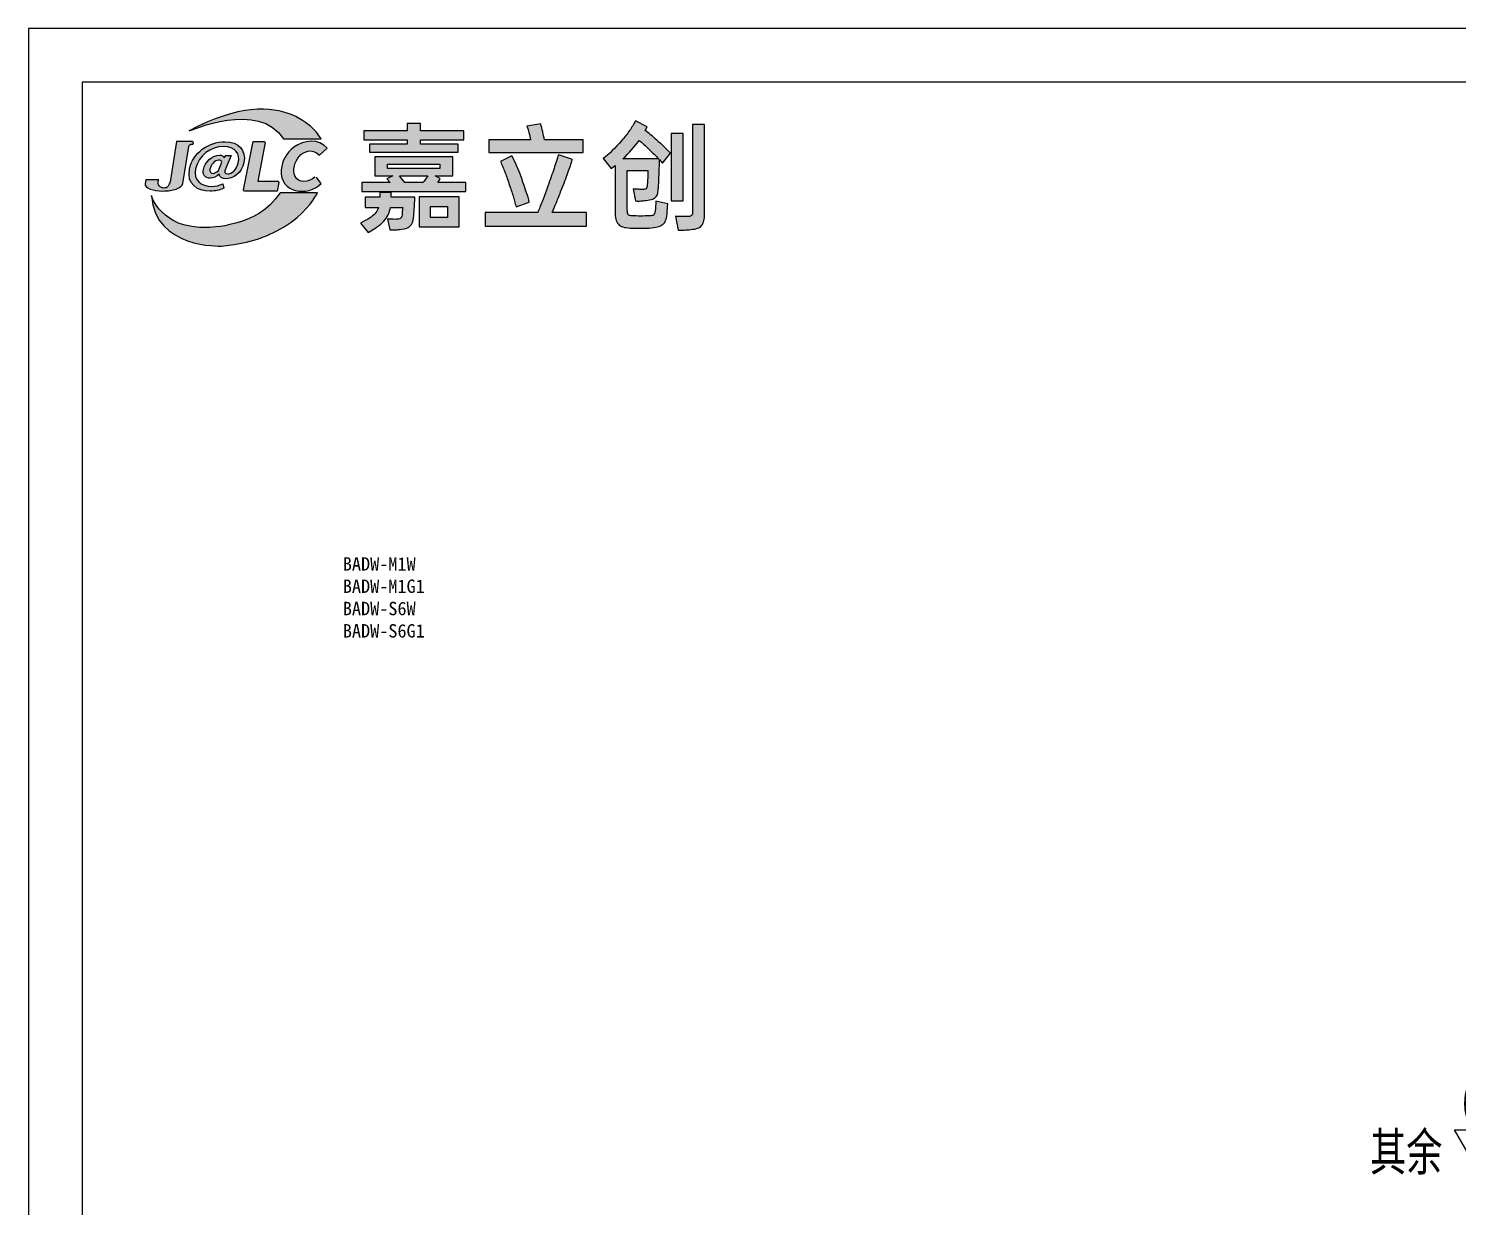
# Model space of a CAD drawing. Header units: millimetres. Extents: x 144 to 738, y 88 to 508.
# Drawn here: x 143.9 to 410.6, y 287.8 to 507.6 of the extents above; entities that cross this region are included whole.
import ezdxf
from ezdxf.enums import TextEntityAlignment as Align

# ---------------------------------------------------------------- set-up
doc = ezdxf.new("R2018")
doc.units = ezdxf.units.MM
doc.header["$LTSCALE"] = 0.5
for name, color, linetype, lineweight in [('图框', 7, 'Continuous', 13), ('文本、辅助线', 7, 'Continuous', 13), ('标注线', 7, 'Continuous', 13), ('粗实线', 7, 'Continuous', 25)]:
    doc.layers.add(name, color=color, linetype=linetype, lineweight=lineweight)
doc.layers.add('规格型号颜色', color=7, linetype='Continuous', lineweight=13, true_color=0x07539e)
doc.styles.get("Standard").update_dxf_attribs({"font": 'SourceHanSansSC-Normal.ttf'})
doc.styles.add('雅源', font='SourceHanSansSC-Normal.ttf', dxfattribs={"height": 3.5})
doc.styles.add('雅源字体2', font='SourceHanSansSC-Normal.ttf', dxfattribs={"width": 0.707, "height": 3.5})

# ---------------------------------------------------------------- blocks, each defined once
blk = doc.blocks.new('LOGO')
at = {"layer": '图框', "true_color": 0x17246e, "transparency": 33554687}
h = blk.add_hatch(color=166, dxfattribs=at)
h.dxf.hatch_style = 2
edge = h.paths.add_edge_path()
edge.add_spline(control_points=[(27.28, -105.94), (27.28, -105.94), (27.03, -105.94), (27.03, -105.94), (26.9, -105.94), (26.78, -105.98), (26.67, -106.07), (26.55, -106.17), (26.48, -106.27), (26.45, -106.38), (26.45, -106.38), (25.36, -113.29), (25.36, -113.29), (25.29, -113.74), (24.87, -114.09), (24.1, -114.36), (23.41, -114.59), (22.58, -114.71), (21.63, -114.71), (20.69, -114.71), (19.91, -114.59), (19.28, -114.36), (18.6, -114.09), (18.24, -113.74), (18.31, -113.29), (18.31, -113.29), (18.42, -112.63), (18.42, -112.63), (18.42, -112.63), (20.84, -112.63), (20.84, -112.63), (20.77, -112.78), (20.74, -112.91), (20.73, -113.07), (20.73, -113.43), (20.89, -113.69), (21.07, -113.86), (21.22, -114.02), (21.49, -114.15), (21.7, -114.16), (22.14, -114.17), (22.37, -114.08), (22.61, -113.82), (22.93, -113.48), (23.09, -112.32), (23.03, -112.63), (23.03, -112.63), (24.15, -105.49), (24.15, -105.49), (24.15, -105.49), (26.32, -105.49), (27.15, -105.49), (27.15, -105.49), (27.32, -105.65), (27.32, -105.65), (27.31, -105.74), (27.28, -105.94), (27.28, -105.94)], knot_values=[0, 0, 0, 0, 1, 1, 1, 2, 2, 2, 3, 3, 3, 4, 4, 4, 5, 5, 5, 6, 6, 6, 7, 7, 7, 8, 8, 8, 9, 9, 9, 10, 10, 10, 11, 11, 11, 12, 12, 12, 13, 13, 13, 14, 14, 14, 15, 15, 15, 16, 16, 16, 17, 17, 17, 18, 18, 18, 19, 19, 19, 19], degree=3, periodic=0)
edge = h.paths.add_edge_path()
edge.add_spline(control_points=[(44.14, -104.98), (39.69, -97.67), (26.52, -103.5), (26.52, -103.5), (44.93, -93.54), (51.19, -104.98), (51.19, -104.98), (51.19, -104.98), (44.14, -104.98), (44.14, -104.98)], knot_values=[0, 0, 0, 0, 1, 1, 1, 2, 2, 2, 3, 3, 3, 3], degree=3, periodic=0)
edge = h.paths.add_edge_path()
edge.add_spline(control_points=[(32.49, -124.98), (32.49, -124.98), (20.15, -125.53), (19.48, -115.55), (19.48, -115.55), (21.29, -121.91), (29.99, -121.51), (29.99, -121.51), (39.38, -121.59), (43.51, -115.05), (43.51, -115.05), (50.51, -115.05), (50.51, -115.05), (50.51, -115.05), (46.29, -123.96), (32.49, -124.98)], knot_values=[0, 0, 0, 0, 1, 1, 1, 2, 2, 2, 3, 3, 3, 4, 4, 4, 5, 5, 5, 5], degree=3, periodic=0)
h = blk.add_hatch(color=166, dxfattribs=at)
h.dxf.hatch_style = 2
edge = h.paths.add_edge_path()
edge.add_spline(control_points=[(117.35, -119.42), (117.68, -119.45), (118.01, -119.47), (118.34, -119.48), (118.67, -119.5), (118.99, -119.5), (119.31, -119.5), (119.58, -119.5), (119.8, -119.49), (119.96, -119.46), (120.13, -119.43), (120.25, -119.38), (120.34, -119.31), (120.42, -119.24), (120.48, -119.13), (120.5, -118.99), (120.52, -118.85), (120.53, -118.65), (120.53, -118.41), (120.53, -118.41), (120.53, -102.31), (120.53, -102.31), (120.53, -102.31), (122.79, -102.31), (122.79, -102.31), (122.79, -102.31), (122.79, -118.9), (122.79, -118.9), (122.79, -119.46), (122.74, -119.92), (122.66, -120.29), (122.57, -120.65), (122.43, -120.94), (122.24, -121.16), (122.05, -121.39), (121.78, -121.55), (121.44, -121.67), (121.11, -121.78), (120.7, -121.86), (120.21, -121.9), (119.81, -121.95), (119.4, -121.98), (118.99, -122), (118.57, -122.02), (118.19, -122.02), (117.85, -122.01), (117.85, -122.01), (117.35, -119.42), (117.35, -119.42)], knot_values=[0, 0, 0, 0, 1, 1, 1, 2, 2, 2, 3, 3, 3, 4, 4, 4, 5, 5, 5, 6, 6, 6, 7, 7, 7, 8, 8, 8, 9, 9, 9, 10, 10, 10, 11, 11, 11, 12, 12, 12, 13, 13, 13, 14, 14, 14, 15, 15, 15, 16, 16, 16, 16], degree=3, periodic=0)
edge = h.paths.add_edge_path()
edge.add_spline(control_points=[(118.81, -103.99), (118.81, -103.99), (118.81, -116.55), (118.81, -116.55), (118.81, -116.55), (116.56, -116.55), (116.56, -116.55), (116.56, -116.55), (116.56, -103.99), (116.56, -103.99), (116.56, -103.99), (118.81, -103.99), (118.81, -103.99)], knot_values=[0, 0, 0, 0, 1, 1, 1, 2, 2, 2, 3, 3, 3, 4, 4, 4, 4], degree=3, periodic=0)
edge = h.paths.add_edge_path()
edge.add_spline(control_points=[(112.39, -106.88), (111.72, -106.25), (111.11, -105.71), (110.57, -105.25), (109.7, -106.49), (108.67, -107.64), (107.5, -108.7), (107.5, -108.7), (114.22, -108.7), (114.22, -108.7), (113.7, -108.17), (113.1, -107.57), (112.39, -106.88), (112.39, -106.88), (112.39, -106.88), (112.39, -106.88)], knot_values=[0, 0, 0, 0, 1, 1, 1, 2, 2, 2, 3, 3, 3, 4, 4, 4, 5, 5, 5, 5], degree=3, periodic=0)
edge = h.paths.add_edge_path()
edge.add_spline(control_points=[(103.85, -108.66), (104.99, -107.77), (106.13, -106.67), (107.26, -105.34), (107.84, -104.68), (108.34, -104.04), (108.77, -103.43), (109.2, -102.81), (109.56, -102.21), (109.86, -101.63), (109.86, -101.63), (112.09, -102.7), (112.09, -102.7), (112.09, -102.7), (111.71, -103.39), (111.71, -103.39), (112.02, -103.63), (112.35, -103.9), (112.71, -104.2), (113.06, -104.5), (113.44, -104.84), (113.85, -105.21), (114.43, -105.71), (114.93, -106.16), (115.36, -106.57), (115.79, -106.98), (116.14, -107.34), (116.43, -107.67), (116.43, -107.67), (114.95, -109.52), (114.95, -109.52), (114.85, -109.42), (114.75, -109.31), (114.66, -109.19), (114.57, -109.08), (114.46, -108.97), (114.35, -108.85), (114.35, -109.45), (114.34, -109.99), (114.33, -110.47), (114.31, -110.95), (114.3, -111.39), (114.28, -111.81), (114.27, -112.22), (114.25, -112.62), (114.23, -113), (114.21, -113.38), (114.18, -113.76), (114.15, -114.14), (114.13, -114.53), (114.08, -114.86), (114.03, -115.13), (113.97, -115.4), (113.86, -115.63), (113.7, -115.82), (113.55, -116), (113.32, -116.15), (113.03, -116.25), (112.73, -116.35), (112.34, -116.42), (111.84, -116.48), (111.51, -116.52), (111.18, -116.55), (110.86, -116.57), (110.54, -116.58), (110.21, -116.58), (109.88, -116.57), (109.88, -116.57), (109.47, -114.32), (109.47, -114.32), (109.76, -114.35), (110.03, -114.37), (110.29, -114.38), (110.55, -114.4), (110.81, -114.4), (111.08, -114.4), (111.29, -114.4), (111.45, -114.4), (111.57, -114.39), (111.69, -114.38), (111.79, -114.35), (111.86, -114.28), (111.93, -114.22), (111.98, -114.13), (112.01, -114.01), (112.04, -113.88), (112.06, -113.71), (112.09, -113.48), (112.12, -113.11), (112.14, -112.73), (112.16, -112.33), (112.17, -111.94), (112.18, -111.47), (112.18, -110.91), (112.18, -110.91), (108.34, -110.91), (108.34, -110.91), (108.34, -110.91), (108.34, -117.81), (108.34, -117.81), (108.34, -118.14), (108.35, -118.4), (108.37, -118.59), (108.39, -118.78), (108.43, -118.93), (108.49, -119.04), (108.54, -119.15), (108.62, -119.22), (108.71, -119.26), (108.81, -119.29), (108.92, -119.32), (109.07, -119.33), (109.71, -119.36), (110.3, -119.38), (110.83, -119.39), (111.36, -119.39), (111.99, -119.37), (112.72, -119.33), (112.87, -119.32), (113.01, -119.3), (113.11, -119.27), (113.22, -119.24), (113.31, -119.18), (113.37, -119.08), (113.44, -118.99), (113.49, -118.86), (113.52, -118.68), (113.56, -118.5), (113.59, -118.26), (113.62, -117.96), (113.62, -117.96), (113.7, -116.61), (113.7, -116.61), (113.7, -116.61), (115.92, -117.1), (115.92, -117.1), (115.92, -117.23), (115.91, -117.39), (115.89, -117.57), (115.88, -117.76), (115.87, -117.94), (115.85, -118.12), (115.84, -118.3), (115.82, -118.47), (115.81, -118.63), (115.79, -118.8), (115.78, -118.93), (115.77, -119.03), (115.71, -119.52), (115.62, -119.91), (115.51, -120.22), (115.39, -120.53), (115.21, -120.78), (114.96, -120.97), (114.71, -121.16), (114.38, -121.31), (113.98, -121.41), (113.58, -121.51), (113.07, -121.58), (112.44, -121.62), (112.25, -121.64), (112.02, -121.65), (111.74, -121.66), (111.46, -121.66), (111.16, -121.67), (110.84, -121.67), (110.52, -121.67), (110.18, -121.66), (109.84, -121.66), (109.5, -121.65), (109.17, -121.64), (108.87, -121.62), (108.34, -121.6), (107.9, -121.53), (107.54, -121.42), (107.18, -121.31), (106.9, -121.14), (106.68, -120.91), (106.47, -120.67), (106.31, -120.36), (106.22, -119.96), (106.13, -119.57), (106.08, -119.08), (106.08, -118.5), (106.08, -118.5), (106.08, -109.92), (106.08, -109.92), (106.08, -109.92), (105.31, -110.5), (105.31, -110.5), (105.31, -110.5), (103.85, -108.66), (103.85, -108.66)], knot_values=[0, 0, 0, 0, 1, 1, 1, 2, 2, 2, 3, 3, 3, 4, 4, 4, 5, 5, 5, 6, 6, 6, 7, 7, 7, 8, 8, 8, 9, 9, 9, 10, 10, 10, 11, 11, 11, 12, 12, 12, 13, 13, 13, 14, 14, 14, 15, 15, 15, 16, 16, 16, 17, 17, 17, 18, 18, 18, 19, 19, 19, 20, 20, 20, 21, 21, 21, 22, 22, 22, 23, 23, 23, 24, 24, 24, 25, 25, 25, 26, 26, 26, 27, 27, 27, 28, 28, 28, 29, 29, 29, 30, 30, 30, 31, 31, 31, 32, 32, 32, 33, 33, 33, 34, 34, 34, 35, 35, 35, 36, 36, 36, 37, 37, 37, 38, 38, 38, 39, 39, 39, 40, 40, 40, 41, 41, 41, 42, 42, 42, 43, 43, 43, 44, 44, 44, 45, 45, 45, 46, 46, 46, 47, 47, 47, 48, 48, 48, 49, 49, 49, 50, 50, 50, 51, 51, 51, 52, 52, 52, 53, 53, 53, 54, 54, 54, 55, 55, 55, 56, 56, 56, 57, 57, 57, 58, 58, 58, 59, 59, 59, 60, 60, 60, 61, 61, 61, 62, 62, 62, 63, 63, 63, 64, 64, 64, 64], degree=3, periodic=0)
edge = h.paths.add_edge_path()
edge.add_spline(control_points=[(86.82, -108.17), (87.37, -109.17), (87.97, -110.57), (88.63, -112.37), (89.31, -114.2), (89.79, -115.67), (90.04, -116.8), (90.04, -116.8), (87.57, -117.64), (87.57, -117.64), (87.49, -117.28), (87.4, -116.94), (87.31, -116.62), (87.21, -116.3), (87.12, -115.97), (87.02, -115.63), (86.92, -115.3), (86.8, -114.95), (86.68, -114.58), (86.56, -114.22), (86.42, -113.8), (86.26, -113.33), (86.11, -112.86), (85.96, -112.45), (85.84, -112.1), (85.71, -111.75), (85.58, -111.42), (85.46, -111.1), (85.34, -110.79), (85.21, -110.48), (85.08, -110.19), (84.96, -109.9), (84.81, -109.57), (84.65, -109.22), (84.65, -109.22), (86.82, -108.17), (86.82, -108.17)], knot_values=[0, 0, 0, 0, 1, 1, 1, 2, 2, 2, 3, 3, 3, 4, 4, 4, 5, 5, 5, 6, 6, 6, 7, 7, 7, 8, 8, 8, 9, 9, 9, 10, 10, 10, 11, 11, 11, 12, 12, 12, 12], degree=3, periodic=0)
edge = h.paths.add_edge_path()
edge.add_spline(control_points=[(92.19, -102.14), (92.32, -102.63), (92.44, -103.14), (92.57, -103.66), (92.69, -104.19), (92.78, -104.69), (92.86, -105.14), (92.86, -105.14), (100.09, -105.14), (100.09, -105.14), (100.09, -105.14), (100.09, -107.54), (100.09, -107.54), (100.09, -107.54), (82.49, -107.54), (82.49, -107.54), (82.49, -107.54), (82.49, -105.14), (82.49, -105.14), (82.49, -105.14), (90.28, -105.14), (90.28, -105.14), (90.19, -104.67), (90.1, -104.23), (89.99, -103.81), (89.88, -103.4), (89.76, -102.99), (89.61, -102.57), (89.61, -102.57), (92.19, -102.14), (92.19, -102.14)], knot_values=[0, 0, 0, 0, 1, 1, 1, 2, 2, 2, 3, 3, 3, 4, 4, 4, 5, 5, 5, 6, 6, 6, 7, 7, 7, 8, 8, 8, 9, 9, 9, 10, 10, 10, 10], degree=3, periodic=0)
edge = h.paths.add_edge_path()
edge.add_spline(control_points=[(91.63, -118.75), (91.9, -118.1), (92.19, -117.36), (92.5, -116.53), (92.81, -115.71), (93.15, -114.8), (93.52, -113.78), (93.97, -112.57), (94.35, -111.47), (94.67, -110.5), (94.99, -109.53), (95.27, -108.68), (95.5, -107.95), (95.5, -107.95), (98.12, -108.81), (98.12, -108.81), (97.87, -109.55), (97.59, -110.38), (97.26, -111.31), (96.93, -112.23), (96.52, -113.31), (96.03, -114.55), (95.7, -115.38), (95.4, -116.14), (95.12, -116.83), (94.84, -117.53), (94.58, -118.17), (94.34, -118.75), (94.34, -118.75), (100.71, -118.75), (100.71, -118.75), (100.71, -118.75), (100.71, -121.26), (100.71, -121.26), (100.71, -121.26), (81.84, -121.26), (81.84, -121.26), (81.84, -121.26), (81.84, -118.75), (81.84, -118.75), (81.84, -118.75), (91.63, -118.75), (91.63, -118.75)], knot_values=[0, 0, 0, 0, 1, 1, 1, 2, 2, 2, 3, 3, 3, 4, 4, 4, 5, 5, 5, 6, 6, 6, 7, 7, 7, 8, 8, 8, 9, 9, 9, 10, 10, 10, 11, 11, 11, 12, 12, 12, 13, 13, 13, 14, 14, 14, 14], degree=3, periodic=0)
edge = h.paths.add_edge_path()
edge.add_spline(control_points=[(71.62, -119.67), (71.62, -119.67), (74.78, -119.67), (74.78, -119.67), (74.78, -119.67), (74.78, -117.62), (74.78, -117.62), (74.78, -117.62), (71.62, -117.62), (71.62, -117.62), (71.62, -117.62), (71.62, -119.67), (71.62, -119.67)], knot_values=[0, 0, 0, 0, 1, 1, 1, 2, 2, 2, 3, 3, 3, 4, 4, 4, 4], degree=3, periodic=0)
edge = h.paths.add_edge_path()
edge.add_spline(control_points=[(76.93, -115.82), (76.93, -115.82), (76.93, -121.43), (76.93, -121.43), (76.93, -121.43), (69.48, -121.43), (69.48, -121.43), (69.48, -121.43), (69.48, -115.82), (69.48, -115.82), (69.48, -115.82), (76.93, -115.82), (76.93, -115.82)], knot_values=[0, 0, 0, 0, 1, 1, 1, 2, 2, 2, 3, 3, 3, 4, 4, 4, 4], degree=3, periodic=0)
edge = h.paths.add_edge_path()
edge.add_spline(control_points=[(66.79, -113.14), (66.79, -113.14), (70.18, -113.14), (70.18, -113.14), (70.26, -113.05), (70.33, -112.96), (70.42, -112.85), (70.51, -112.74), (70.59, -112.62), (70.68, -112.49), (70.68, -112.49), (71.13, -111.89), (71.13, -111.89), (71.13, -111.89), (65.8, -111.89), (65.8, -111.89), (65.8, -111.89), (66.26, -112.43), (66.26, -112.43), (66.26, -112.43), (66.79, -113.14), (66.79, -113.14)], knot_values=[0, 0, 0, 0, 1, 1, 1, 2, 2, 2, 3, 3, 3, 4, 4, 4, 5, 5, 5, 6, 6, 6, 7, 7, 7, 7], degree=3, periodic=0)
edge = h.paths.add_edge_path()
edge.add_spline(control_points=[(63.59, -110.5), (63.59, -110.5), (73.36, -110.5), (73.36, -110.5), (73.36, -110.5), (73.36, -109.69), (73.36, -109.69), (73.36, -109.69), (63.59, -109.69), (63.59, -109.69), (63.59, -109.69), (63.59, -110.5), (63.59, -110.5)], knot_values=[0, 0, 0, 0, 1, 1, 1, 2, 2, 2, 3, 3, 3, 4, 4, 4, 4], degree=3, periodic=0)
edge = h.paths.add_edge_path()
edge.add_spline(control_points=[(67.22, -105.98), (67.22, -105.98), (67.22, -105.14), (67.22, -105.14), (67.22, -105.14), (59.17, -105.14), (59.17, -105.14), (59.17, -105.14), (59.17, -103.47), (59.17, -103.47), (59.17, -103.47), (67.22, -103.47), (67.22, -103.47), (67.22, -103.47), (67.22, -102.12), (67.22, -102.12), (67.22, -102.12), (69.73, -102.12), (69.73, -102.12), (69.73, -102.12), (69.73, -103.47), (69.73, -103.47), (69.73, -103.47), (77.81, -103.47), (77.81, -103.47), (77.81, -103.47), (77.81, -105.14), (77.81, -105.14), (77.81, -105.14), (69.73, -105.14), (69.73, -105.14), (69.73, -105.14), (69.73, -105.98), (69.73, -105.98), (69.73, -105.98), (76.75, -105.98), (76.75, -105.98), (76.75, -105.98), (76.75, -107.48), (76.75, -107.48), (76.75, -107.48), (60.2, -107.48), (60.2, -107.48), (60.2, -107.48), (60.2, -105.98), (60.2, -105.98), (60.2, -105.98), (67.22, -105.98), (67.22, -105.98)], knot_values=[0, 0, 0, 0, 1, 1, 1, 2, 2, 2, 3, 3, 3, 4, 4, 4, 5, 5, 5, 6, 6, 6, 7, 7, 7, 8, 8, 8, 9, 9, 9, 10, 10, 10, 11, 11, 11, 12, 12, 12, 13, 13, 13, 14, 14, 14, 15, 15, 15, 16, 16, 16, 16], degree=3, periodic=0)
edge = h.paths.add_edge_path()
edge.add_spline(control_points=[(75.77, -108.32), (75.77, -108.32), (75.77, -111.89), (75.77, -111.89), (75.77, -111.89), (72.48, -111.89), (72.48, -111.89), (72.48, -111.89), (73.43, -112.39), (73.43, -112.39), (73.31, -112.6), (73.15, -112.85), (72.95, -113.14), (72.95, -113.14), (78.19, -113.14), (78.19, -113.14), (78.19, -113.14), (78.19, -114.79), (78.19, -114.79), (78.19, -114.79), (58.76, -114.79), (58.76, -114.79), (58.76, -114.79), (58.76, -113.14), (58.76, -113.14), (58.76, -113.14), (64.07, -113.14), (64.07, -113.14), (64.07, -113.14), (63.46, -112.41), (63.46, -112.41), (63.46, -112.41), (64.56, -111.89), (64.56, -111.89), (64.56, -111.89), (61.19, -111.89), (61.19, -111.89), (61.19, -111.89), (61.19, -108.32), (61.19, -108.32), (61.19, -108.32), (75.77, -108.32), (75.77, -108.32)], knot_values=[0, 0, 0, 0, 1, 1, 1, 2, 2, 2, 3, 3, 3, 4, 4, 4, 5, 5, 5, 6, 6, 6, 7, 7, 7, 8, 8, 8, 9, 9, 9, 10, 10, 10, 11, 11, 11, 12, 12, 12, 13, 13, 13, 14, 14, 14, 14], degree=3, periodic=0)
edge = h.paths.add_edge_path()
edge.add_spline(control_points=[(62.13, -115.88), (62.13, -115.88), (62.13, -114.98), (62.13, -114.98), (62.13, -114.98), (64.3, -114.98), (64.3, -114.98), (64.29, -115.08), (64.28, -115.21), (64.28, -115.38), (64.28, -115.54), (64.27, -115.71), (64.26, -115.88), (64.26, -115.88), (68.68, -115.88), (68.68, -115.88), (68.65, -116.68), (68.62, -117.41), (68.57, -118.08), (68.53, -118.74), (68.48, -119.28), (68.42, -119.7), (68.35, -120.38), (68.16, -120.89), (67.83, -121.23), (67.51, -121.56), (66.97, -121.77), (66.21, -121.86), (65.84, -121.9), (65.46, -121.93), (65.06, -121.95), (64.67, -121.96), (64.31, -121.96), (63.98, -121.95), (63.98, -121.95), (63.59, -119.93), (63.59, -119.93), (63.87, -119.96), (64.1, -119.98), (64.3, -119.99), (64.5, -119.99), (64.72, -120), (64.97, -120), (65.24, -120), (65.46, -119.98), (65.62, -119.95), (65.79, -119.92), (65.92, -119.88), (66.01, -119.81), (66.1, -119.75), (66.16, -119.67), (66.19, -119.57), (66.22, -119.47), (66.25, -119.33), (66.28, -119.16), (66.31, -118.96), (66.33, -118.74), (66.34, -118.5), (66.36, -118.25), (66.38, -118.01), (66.41, -117.77), (66.41, -117.77), (64.11, -117.77), (64.11, -117.77), (63.94, -118.7), (63.61, -119.45), (63.14, -120.04), (62.81, -120.44), (62.39, -120.84), (61.89, -121.23), (61.38, -121.62), (60.74, -122.02), (59.99, -122.44), (59.99, -122.44), (58.53, -120.72), (58.53, -120.72), (59.17, -120.4), (59.72, -120.08), (60.18, -119.79), (60.64, -119.5), (60.98, -119.23), (61.21, -118.99), (61.5, -118.67), (61.73, -118.27), (61.9, -117.77), (61.9, -117.77), (59.41, -117.77), (59.41, -117.77), (59.41, -117.77), (59.41, -115.88), (59.41, -115.88), (59.41, -115.88), (62.13, -115.88), (62.13, -115.88)], knot_values=[0, 0, 0, 0, 1, 1, 1, 2, 2, 2, 3, 3, 3, 4, 4, 4, 5, 5, 5, 6, 6, 6, 7, 7, 7, 8, 8, 8, 9, 9, 9, 10, 10, 10, 11, 11, 11, 12, 12, 12, 13, 13, 13, 14, 14, 14, 15, 15, 15, 16, 16, 16, 17, 17, 17, 18, 18, 18, 19, 19, 19, 20, 20, 20, 21, 21, 21, 22, 22, 22, 23, 23, 23, 24, 24, 24, 25, 25, 25, 26, 26, 26, 27, 27, 27, 28, 28, 28, 29, 29, 29, 30, 30, 30, 31, 31, 31, 31], degree=3, periodic=0)
at = {"layer": '图框', "true_color": 0xef2024, "transparency": 33554687}
h = blk.add_hatch(color=240, dxfattribs=at)
h.dxf.hatch_style = 2
edge = h.paths.add_edge_path()
edge.add_spline(control_points=[(30.46, -114.73), (31.35, -114.73), (32.18, -114.57), (33, -114.2), (33, -114.2), (32.8, -113.4), (32.8, -113.4), (32.22, -113.65), (31.45, -113.84), (30.76, -113.84), (28.75, -113.84), (27.29, -112.75), (27.72, -110.57), (28.23, -108.05), (30.69, -106.4), (32.86, -106.4), (35.28, -106.4), (36.04, -107.79), (35.71, -109.44), (35.46, -110.71), (34.5, -111.52), (33.74, -111.52), (33.14, -111.52), (33.01, -111.18), (33.35, -110.47), (33.35, -110.47), (34.37, -108.08), (34.37, -108.08), (34.37, -108.08), (33.37, -108.08), (33.37, -108.08), (33.37, -108.08), (33.1, -108.54), (33.1, -108.54), (33.1, -108.54), (33.08, -108.54), (33.08, -108.54), (32.93, -108.16), (32.63, -108), (32.21, -108), (30.76, -108), (29.44, -109.37), (29.18, -110.68), (28.97, -111.69), (29.51, -112.32), (30.45, -112.32), (30.99, -112.32), (31.68, -112.01), (32.13, -111.58), (32.13, -111.58), (32.16, -111.58), (32.16, -111.58), (32.17, -112.12), (32.68, -112.42), (33.39, -112.42), (34.67, -112.42), (36.35, -111.4), (36.75, -109.39), (37.21, -107.12), (35.84, -105.52), (33.17, -105.52), (30.17, -105.52), (27.21, -107.54), (26.6, -110.61), (26.04, -113.37), (27.96, -114.73), (30.46, -114.73)], knot_values=[0, 0, 0, 0, 1, 1, 1, 2, 2, 2, 3, 3, 3, 4, 4, 4, 5, 5, 5, 6, 6, 6, 7, 7, 7, 8, 8, 8, 9, 9, 9, 10, 10, 10, 11, 11, 11, 12, 12, 12, 13, 13, 13, 14, 14, 14, 15, 15, 15, 16, 16, 16, 17, 17, 17, 18, 18, 18, 19, 19, 19, 20, 20, 20, 21, 21, 21, 22, 22, 22, 22], degree=3, periodic=0)
edge = h.paths.add_edge_path()
edge.add_spline(control_points=[(30.99, -111.41), (30.55, -111.41), (30.31, -111.14), (30.42, -110.6), (30.56, -109.88), (31.26, -108.94), (32.07, -108.94), (32.36, -108.94), (32.54, -109.04), (32.65, -109.3), (32.65, -109.3), (32.02, -110.86), (32.02, -110.86), (31.59, -111.25), (31.28, -111.41), (30.99, -111.41)], knot_values=[0, 0, 0, 0, 1, 1, 1, 2, 2, 2, 3, 3, 3, 4, 4, 4, 5, 5, 5, 5], degree=3, periodic=0)
at = {"layer": '图框', "true_color": 0x17246e, "transparency": 33554687}
h = blk.add_hatch(color=166, dxfattribs=at)
h.dxf.hatch_style = 2
edge = h.paths.add_edge_path()
edge.add_spline(control_points=[(40.73, -105.68), (40.73, -105.68), (40.56, -105.47), (40.56, -105.47), (40.54, -105.47), (38.46, -105.47), (38.46, -105.47), (38.46, -105.47), (36.71, -114.51), (36.71, -114.51), (36.71, -114.51), (36.87, -114.72), (36.87, -114.72), (36.87, -114.72), (42.97, -114.72), (42.97, -114.72), (42.97, -114.72), (43.28, -113.1), (43.28, -113.1), (43.28, -113.1), (43.12, -112.9), (43.12, -112.9), (41.93, -112.9), (39.37, -112.9), (39.33, -112.9), (39.33, -112.9), (40.73, -105.68), (40.73, -105.68)], knot_values=[0, 0, 0, 0, 1, 1, 1, 2, 2, 2, 3, 3, 3, 4, 4, 4, 5, 5, 5, 6, 6, 6, 7, 7, 7, 8, 8, 8, 9, 9, 9, 9], degree=3, periodic=0)
h = blk.add_hatch(color=166, dxfattribs=at)
h.dxf.hatch_style = 2
edge = h.paths.add_edge_path()
edge.add_spline(control_points=[(50.03, -112.11), (48.93, -113.08), (46.91, -113.37), (46.24, -111.89), (45.8, -110.92), (46.26, -109.13), (47.11, -108.19), (47.75, -107.48), (49.47, -106.54), (50.87, -108.02), (50.87, -108.02), (52.33, -106.72), (52.33, -106.72), (50.79, -104.87), (47.92, -105.18), (46.07, -106.55), (44.76, -107.52), (43.84, -109.08), (43.73, -110.77), (43.44, -115.13), (48.69, -115.82), (51.2, -113.32), (50.9, -112.94), (50.29, -112.13), (50.29, -112.13)], knot_values=[0, 0, 0, 0, 1, 1, 1, 2, 2, 2, 3, 3, 3, 4, 4, 4, 5, 5, 5, 6, 6, 6, 7, 7, 7, 8, 8, 8, 8], degree=3, periodic=0)
edge.add_line((50.29, -112.13), (50.03, -112.11))
at = {"layer": '图框'}
for points, knots in [([(44.14, -104.98), (39.69, -97.67), (26.52, -103.5), (26.52, -103.5), (44.93, -93.54), (51.19, -104.98), (51.19, -104.98), (51.19, -104.98), (44.14, -104.98), (44.14, -104.98)], [0, 0, 0, 0, 1, 1, 1, 2, 2, 2, 3, 3, 3, 3]), ([(67.22, -105.98), (67.22, -105.98), (67.22, -105.14), (67.22, -105.14), (67.22, -105.14), (59.17, -105.14), (59.17, -105.14), (59.17, -105.14), (59.17, -103.47), (59.17, -103.47), (59.17, -103.47), (67.22, -103.47), (67.22, -103.47), (67.22, -103.47), (67.22, -102.12), (67.22, -102.12), (67.22, -102.12), (69.73, -102.12), (69.73, -102.12), (69.73, -102.12), (69.73, -103.47), (69.73, -103.47), (69.73, -103.47), (77.81, -103.47), (77.81, -103.47), (77.81, -103.47), (77.81, -105.14), (77.81, -105.14), (77.81, -105.14), (69.73, -105.14), (69.73, -105.14), (69.73, -105.14), (69.73, -105.98), (69.73, -105.98), (69.73, -105.98), (76.75, -105.98), (76.75, -105.98), (76.75, -105.98), (76.75, -107.48), (76.75, -107.48), (76.75, -107.48), (60.2, -107.48), (60.2, -107.48), (60.2, -107.48), (60.2, -105.98), (60.2, -105.98), (60.2, -105.98), (67.22, -105.98), (67.22, -105.98)], [0, 0, 0, 0, 1, 1, 1, 2, 2, 2, 3, 3, 3, 4, 4, 4, 5, 5, 5, 6, 6, 6, 7, 7, 7, 8, 8, 8, 9, 9, 9, 10, 10, 10, 11, 11, 11, 12, 12, 12, 13, 13, 13, 14, 14, 14, 15, 15, 15, 16, 16, 16, 16]), ([(92.19, -102.14), (92.32, -102.63), (92.44, -103.14), (92.57, -103.66), (92.69, -104.19), (92.78, -104.69), (92.86, -105.14), (92.86, -105.14), (100.09, -105.14), (100.09, -105.14), (100.09, -105.14), (100.09, -107.54), (100.09, -107.54), (100.09, -107.54), (82.49, -107.54), (82.49, -107.54), (82.49, -107.54), (82.49, -105.14), (82.49, -105.14), (82.49, -105.14), (90.28, -105.14), (90.28, -105.14), (90.19, -104.67), (90.1, -104.23), (89.99, -103.81), (89.88, -103.4), (89.76, -102.99), (89.61, -102.57), (89.61, -102.57), (92.19, -102.14), (92.19, -102.14)], [0, 0, 0, 0, 1, 1, 1, 2, 2, 2, 3, 3, 3, 4, 4, 4, 5, 5, 5, 6, 6, 6, 7, 7, 7, 8, 8, 8, 9, 9, 9, 10, 10, 10, 10]), ([(103.85, -108.66), (104.99, -107.77), (106.13, -106.67), (107.26, -105.34), (107.84, -104.68), (108.34, -104.04), (108.77, -103.43), (109.2, -102.81), (109.56, -102.21), (109.86, -101.63), (109.86, -101.63), (112.09, -102.7), (112.09, -102.7), (112.09, -102.7), (111.71, -103.39), (111.71, -103.39), (112.02, -103.63), (112.35, -103.9), (112.71, -104.2), (113.06, -104.5), (113.44, -104.84), (113.85, -105.21), (114.43, -105.71), (114.93, -106.16), (115.36, -106.57), (115.79, -106.98), (116.14, -107.34), (116.43, -107.67), (116.43, -107.67), (114.95, -109.52), (114.95, -109.52), (114.85, -109.42), (114.75, -109.31), (114.66, -109.19), (114.57, -109.08), (114.46, -108.97), (114.35, -108.85), (114.35, -109.45), (114.34, -109.99), (114.33, -110.47), (114.31, -110.95), (114.3, -111.39), (114.28, -111.81), (114.27, -112.22), (114.25, -112.62), (114.23, -113), (114.21, -113.38), (114.18, -113.76), (114.15, -114.14), (114.13, -114.53), (114.08, -114.86), (114.03, -115.13), (113.97, -115.4), (113.86, -115.63), (113.7, -115.82), (113.55, -116), (113.32, -116.15), (113.03, -116.25), (112.73, -116.35), (112.34, -116.42), (111.84, -116.48), (111.51, -116.52), (111.18, -116.55), (110.86, -116.57), (110.54, -116.58), (110.21, -116.58), (109.88, -116.57), (109.88, -116.57), (109.47, -114.32), (109.47, -114.32), (109.76, -114.35), (110.03, -114.37), (110.29, -114.38), (110.55, -114.4), (110.81, -114.4), (111.08, -114.4), (111.29, -114.4), (111.45, -114.4), (111.57, -114.39), (111.69, -114.38), (111.79, -114.35), (111.86, -114.28), (111.93, -114.22), (111.98, -114.13), (112.01, -114.01), (112.04, -113.88), (112.06, -113.71), (112.09, -113.48), (112.12, -113.11), (112.14, -112.73), (112.16, -112.33), (112.17, -111.94), (112.18, -111.47), (112.18, -110.91), (112.18, -110.91), (108.34, -110.91), (108.34, -110.91), (108.34, -110.91), (108.34, -117.81), (108.34, -117.81), (108.34, -118.14), (108.35, -118.4), (108.37, -118.59), (108.39, -118.78), (108.43, -118.93), (108.49, -119.04), (108.54, -119.15), (108.62, -119.22), (108.71, -119.26), (108.81, -119.29), (108.92, -119.32), (109.07, -119.33), (109.71, -119.36), (110.3, -119.38), (110.83, -119.39), (111.36, -119.39), (111.99, -119.37), (112.72, -119.33), (112.87, -119.32), (113.01, -119.3), (113.11, -119.27), (113.22, -119.24), (113.31, -119.18), (113.37, -119.08), (113.44, -118.99), (113.49, -118.86), (113.52, -118.68), (113.56, -118.5), (113.59, -118.26), (113.62, -117.96), (113.62, -117.96), (113.7, -116.61), (113.7, -116.61), (113.7, -116.61), (115.92, -117.1), (115.92, -117.1), (115.92, -117.23), (115.91, -117.39), (115.89, -117.57), (115.88, -117.76), (115.87, -117.94), (115.85, -118.12), (115.84, -118.3), (115.82, -118.47), (115.81, -118.63), (115.79, -118.8), (115.78, -118.93), (115.77, -119.03), (115.71, -119.52), (115.62, -119.91), (115.51, -120.22), (115.39, -120.53), (115.21, -120.78), (114.96, -120.97), (114.71, -121.16), (114.38, -121.31), (113.98, -121.41), (113.58, -121.51), (113.07, -121.58), (112.44, -121.62), (112.25, -121.64), (112.02, -121.65), (111.74, -121.66), (111.46, -121.66), (111.16, -121.67), (110.84, -121.67), (110.52, -121.67), (110.18, -121.66), (109.84, -121.66), (109.5, -121.65), (109.17, -121.64), (108.87, -121.62), (108.34, -121.6), (107.9, -121.53), (107.54, -121.42), (107.18, -121.31), (106.9, -121.14), (106.68, -120.91), (106.47, -120.67), (106.31, -120.36), (106.22, -119.96), (106.13, -119.57), (106.08, -119.08), (106.08, -118.5), (106.08, -118.5), (106.08, -109.92), (106.08, -109.92), (106.08, -109.92), (105.31, -110.5), (105.31, -110.5), (105.31, -110.5), (103.85, -108.66), (103.85, -108.66)], [0, 0, 0, 0, 1, 1, 1, 2, 2, 2, 3, 3, 3, 4, 4, 4, 5, 5, 5, 6, 6, 6, 7, 7, 7, 8, 8, 8, 9, 9, 9, 10, 10, 10, 11, 11, 11, 12, 12, 12, 13, 13, 13, 14, 14, 14, 15, 15, 15, 16, 16, 16, 17, 17, 17, 18, 18, 18, 19, 19, 19, 20, 20, 20, 21, 21, 21, 22, 22, 22, 23, 23, 23, 24, 24, 24, 25, 25, 25, 26, 26, 26, 27, 27, 27, 28, 28, 28, 29, 29, 29, 30, 30, 30, 31, 31, 31, 32, 32, 32, 33, 33, 33, 34, 34, 34, 35, 35, 35, 36, 36, 36, 37, 37, 37, 38, 38, 38, 39, 39, 39, 40, 40, 40, 41, 41, 41, 42, 42, 42, 43, 43, 43, 44, 44, 44, 45, 45, 45, 46, 46, 46, 47, 47, 47, 48, 48, 48, 49, 49, 49, 50, 50, 50, 51, 51, 51, 52, 52, 52, 53, 53, 53, 54, 54, 54, 55, 55, 55, 56, 56, 56, 57, 57, 57, 58, 58, 58, 59, 59, 59, 60, 60, 60, 61, 61, 61, 62, 62, 62, 63, 63, 63, 64, 64, 64, 64]), ([(118.81, -103.99), (118.81, -103.99), (118.81, -116.55), (118.81, -116.55), (118.81, -116.55), (116.56, -116.55), (116.56, -116.55), (116.56, -116.55), (116.56, -103.99), (116.56, -103.99), (116.56, -103.99), (118.81, -103.99), (118.81, -103.99)], [0, 0, 0, 0, 1, 1, 1, 2, 2, 2, 3, 3, 3, 4, 4, 4, 4]), ([(117.35, -119.42), (117.68, -119.45), (118.01, -119.47), (118.34, -119.48), (118.67, -119.5), (118.99, -119.5), (119.31, -119.5), (119.58, -119.5), (119.8, -119.49), (119.96, -119.46), (120.13, -119.43), (120.25, -119.38), (120.34, -119.31), (120.42, -119.24), (120.48, -119.13), (120.5, -118.99), (120.52, -118.85), (120.53, -118.65), (120.53, -118.41), (120.53, -118.41), (120.53, -102.31), (120.53, -102.31), (120.53, -102.31), (122.79, -102.31), (122.79, -102.31), (122.79, -102.31), (122.79, -118.9), (122.79, -118.9), (122.79, -119.46), (122.74, -119.92), (122.66, -120.29), (122.57, -120.65), (122.43, -120.94), (122.24, -121.16), (122.05, -121.39), (121.78, -121.55), (121.44, -121.67), (121.11, -121.78), (120.7, -121.86), (120.21, -121.9), (119.81, -121.95), (119.4, -121.98), (118.99, -122), (118.57, -122.02), (118.19, -122.02), (117.85, -122.01), (117.85, -122.01), (117.35, -119.42), (117.35, -119.42)], [0, 0, 0, 0, 1, 1, 1, 2, 2, 2, 3, 3, 3, 4, 4, 4, 5, 5, 5, 6, 6, 6, 7, 7, 7, 8, 8, 8, 9, 9, 9, 10, 10, 10, 11, 11, 11, 12, 12, 12, 13, 13, 13, 14, 14, 14, 15, 15, 15, 16, 16, 16, 16]), ([(27.28, -105.94), (27.28, -105.94), (27.03, -105.94), (27.03, -105.94), (26.9, -105.94), (26.78, -105.98), (26.67, -106.07), (26.55, -106.17), (26.48, -106.27), (26.45, -106.38), (26.45, -106.38), (25.36, -113.29), (25.36, -113.29), (25.29, -113.74), (24.87, -114.09), (24.1, -114.36), (23.41, -114.59), (22.58, -114.71), (21.63, -114.71), (20.69, -114.71), (19.91, -114.59), (19.28, -114.36), (18.6, -114.09), (18.24, -113.74), (18.31, -113.29), (18.31, -113.29), (18.42, -112.63), (18.42, -112.63), (18.42, -112.63), (20.84, -112.63), (20.84, -112.63), (20.77, -112.78), (20.74, -112.91), (20.73, -113.07), (20.73, -113.43), (20.89, -113.69), (21.07, -113.86), (21.22, -114.02), (21.49, -114.15), (21.7, -114.16), (22.14, -114.17), (22.37, -114.08), (22.61, -113.82), (22.93, -113.48), (23.09, -112.32), (23.03, -112.63), (23.03, -112.63), (24.15, -105.49), (24.15, -105.49), (24.15, -105.49), (26.32, -105.49), (27.15, -105.49), (27.15, -105.49), (27.32, -105.65), (27.32, -105.65), (27.31, -105.74), (27.28, -105.94), (27.28, -105.94)], [0, 0, 0, 0, 1, 1, 1, 2, 2, 2, 3, 3, 3, 4, 4, 4, 5, 5, 5, 6, 6, 6, 7, 7, 7, 8, 8, 8, 9, 9, 9, 10, 10, 10, 11, 11, 11, 12, 12, 12, 13, 13, 13, 14, 14, 14, 15, 15, 15, 16, 16, 16, 17, 17, 17, 18, 18, 18, 19, 19, 19, 19]), ([(30.46, -114.73), (31.35, -114.73), (32.18, -114.57), (33, -114.2), (33, -114.2), (32.8, -113.4), (32.8, -113.4), (32.22, -113.65), (31.45, -113.84), (30.76, -113.84), (28.75, -113.84), (27.29, -112.75), (27.72, -110.57), (28.23, -108.05), (30.69, -106.4), (32.86, -106.4), (35.28, -106.4), (36.04, -107.79), (35.71, -109.44), (35.46, -110.71), (34.5, -111.52), (33.74, -111.52), (33.14, -111.52), (33.01, -111.18), (33.35, -110.47), (33.35, -110.47), (34.37, -108.08), (34.37, -108.08), (34.37, -108.08), (33.37, -108.08), (33.37, -108.08), (33.37, -108.08), (33.1, -108.54), (33.1, -108.54), (33.1, -108.54), (33.08, -108.54), (33.08, -108.54), (32.93, -108.16), (32.63, -108), (32.21, -108), (30.76, -108), (29.44, -109.37), (29.18, -110.68), (28.97, -111.69), (29.51, -112.32), (30.45, -112.32), (30.99, -112.32), (31.68, -112.01), (32.13, -111.58), (32.13, -111.58), (32.16, -111.58), (32.16, -111.58), (32.17, -112.12), (32.68, -112.42), (33.39, -112.42), (34.67, -112.42), (36.35, -111.4), (36.75, -109.39), (37.21, -107.12), (35.84, -105.52), (33.17, -105.52), (30.17, -105.52), (27.21, -107.54), (26.6, -110.61), (26.04, -113.37), (27.96, -114.73), (30.46, -114.73)], [0, 0, 0, 0, 1, 1, 1, 2, 2, 2, 3, 3, 3, 4, 4, 4, 5, 5, 5, 6, 6, 6, 7, 7, 7, 8, 8, 8, 9, 9, 9, 10, 10, 10, 11, 11, 11, 12, 12, 12, 13, 13, 13, 14, 14, 14, 15, 15, 15, 16, 16, 16, 17, 17, 17, 18, 18, 18, 19, 19, 19, 20, 20, 20, 21, 21, 21, 22, 22, 22, 22]), ([(40.73, -105.68), (40.73, -105.68), (40.56, -105.47), (40.56, -105.47), (40.54, -105.47), (38.46, -105.47), (38.46, -105.47), (38.46, -105.47), (36.71, -114.51), (36.71, -114.51), (36.71, -114.51), (36.87, -114.72), (36.87, -114.72), (36.87, -114.72), (42.97, -114.72), (42.97, -114.72), (42.97, -114.72), (43.28, -113.1), (43.28, -113.1), (43.28, -113.1), (43.12, -112.9), (43.12, -112.9), (41.93, -112.9), (39.37, -112.9), (39.33, -112.9), (39.33, -112.9), (40.73, -105.68), (40.73, -105.68)], [0, 0, 0, 0, 1, 1, 1, 2, 2, 2, 3, 3, 3, 4, 4, 4, 5, 5, 5, 6, 6, 6, 7, 7, 7, 8, 8, 8, 9, 9, 9, 9]), ([(50.03, -112.11), (48.93, -113.08), (46.91, -113.37), (46.24, -111.89), (45.8, -110.92), (46.26, -109.13), (47.11, -108.19), (47.75, -107.48), (49.47, -106.54), (50.87, -108.02), (50.87, -108.02), (52.33, -106.72), (52.33, -106.72), (50.79, -104.87), (47.92, -105.18), (46.07, -106.55), (44.76, -107.52), (43.84, -109.08), (43.73, -110.77), (43.44, -115.13), (48.69, -115.82), (51.2, -113.32), (50.9, -112.94), (50.29, -112.13), (50.29, -112.13)], [0, 0, 0, 0, 1, 1, 1, 2, 2, 2, 3, 3, 3, 4, 4, 4, 5, 5, 5, 6, 6, 6, 7, 7, 7, 8, 8, 8, 8]), ([(112.39, -106.88), (111.72, -106.25), (111.11, -105.71), (110.57, -105.25), (109.7, -106.49), (108.67, -107.64), (107.5, -108.7), (107.5, -108.7), (114.22, -108.7), (114.22, -108.7), (113.7, -108.17), (113.1, -107.57), (112.39, -106.88), (112.39, -106.88), (112.39, -106.88), (112.39, -106.88)], [0, 0, 0, 0, 1, 1, 1, 2, 2, 2, 3, 3, 3, 4, 4, 4, 5, 5, 5, 5]), ([(30.99, -111.41), (30.55, -111.41), (30.31, -111.14), (30.42, -110.6), (30.56, -109.88), (31.26, -108.94), (32.07, -108.94), (32.36, -108.94), (32.54, -109.04), (32.65, -109.3), (32.65, -109.3), (32.02, -110.86), (32.02, -110.86), (31.59, -111.25), (31.28, -111.41), (30.99, -111.41)], [0, 0, 0, 0, 1, 1, 1, 2, 2, 2, 3, 3, 3, 4, 4, 4, 5, 5, 5, 5]), ([(75.77, -108.32), (75.77, -108.32), (75.77, -111.89), (75.77, -111.89), (75.77, -111.89), (72.48, -111.89), (72.48, -111.89), (72.48, -111.89), (73.43, -112.39), (73.43, -112.39), (73.31, -112.6), (73.15, -112.85), (72.95, -113.14), (72.95, -113.14), (78.19, -113.14), (78.19, -113.14), (78.19, -113.14), (78.19, -114.79), (78.19, -114.79), (78.19, -114.79), (58.76, -114.79), (58.76, -114.79), (58.76, -114.79), (58.76, -113.14), (58.76, -113.14), (58.76, -113.14), (64.07, -113.14), (64.07, -113.14), (64.07, -113.14), (63.46, -112.41), (63.46, -112.41), (63.46, -112.41), (64.56, -111.89), (64.56, -111.89), (64.56, -111.89), (61.19, -111.89), (61.19, -111.89), (61.19, -111.89), (61.19, -108.32), (61.19, -108.32), (61.19, -108.32), (75.77, -108.32), (75.77, -108.32)], [0, 0, 0, 0, 1, 1, 1, 2, 2, 2, 3, 3, 3, 4, 4, 4, 5, 5, 5, 6, 6, 6, 7, 7, 7, 8, 8, 8, 9, 9, 9, 10, 10, 10, 11, 11, 11, 12, 12, 12, 13, 13, 13, 14, 14, 14, 14]), ([(91.63, -118.75), (91.9, -118.1), (92.19, -117.36), (92.5, -116.53), (92.81, -115.71), (93.15, -114.8), (93.52, -113.78), (93.97, -112.57), (94.35, -111.47), (94.67, -110.5), (94.99, -109.53), (95.27, -108.68), (95.5, -107.95), (95.5, -107.95), (98.12, -108.81), (98.12, -108.81), (97.87, -109.55), (97.59, -110.38), (97.26, -111.31), (96.93, -112.23), (96.52, -113.31), (96.03, -114.55), (95.7, -115.38), (95.4, -116.14), (95.12, -116.83), (94.84, -117.53), (94.58, -118.17), (94.34, -118.75), (94.34, -118.75), (100.71, -118.75), (100.71, -118.75), (100.71, -118.75), (100.71, -121.26), (100.71, -121.26), (100.71, -121.26), (81.84, -121.26), (81.84, -121.26), (81.84, -121.26), (81.84, -118.75), (81.84, -118.75), (81.84, -118.75), (91.63, -118.75), (91.63, -118.75)], [0, 0, 0, 0, 1, 1, 1, 2, 2, 2, 3, 3, 3, 4, 4, 4, 5, 5, 5, 6, 6, 6, 7, 7, 7, 8, 8, 8, 9, 9, 9, 10, 10, 10, 11, 11, 11, 12, 12, 12, 13, 13, 13, 14, 14, 14, 14]), ([(86.82, -108.17), (87.37, -109.17), (87.97, -110.57), (88.63, -112.37), (89.31, -114.2), (89.79, -115.67), (90.04, -116.8), (90.04, -116.8), (87.57, -117.64), (87.57, -117.64), (87.49, -117.28), (87.4, -116.94), (87.31, -116.62), (87.21, -116.3), (87.12, -115.97), (87.02, -115.63), (86.92, -115.3), (86.8, -114.95), (86.68, -114.58), (86.56, -114.22), (86.42, -113.8), (86.26, -113.33), (86.11, -112.86), (85.96, -112.45), (85.84, -112.1), (85.71, -111.75), (85.58, -111.42), (85.46, -111.1), (85.34, -110.79), (85.21, -110.48), (85.08, -110.19), (84.96, -109.9), (84.81, -109.57), (84.65, -109.22), (84.65, -109.22), (86.82, -108.17), (86.82, -108.17)], [0, 0, 0, 0, 1, 1, 1, 2, 2, 2, 3, 3, 3, 4, 4, 4, 5, 5, 5, 6, 6, 6, 7, 7, 7, 8, 8, 8, 9, 9, 9, 10, 10, 10, 11, 11, 11, 12, 12, 12, 12]), ([(63.59, -110.5), (63.59, -110.5), (73.36, -110.5), (73.36, -110.5), (73.36, -110.5), (73.36, -109.69), (73.36, -109.69), (73.36, -109.69), (63.59, -109.69), (63.59, -109.69), (63.59, -109.69), (63.59, -110.5), (63.59, -110.5)], [0, 0, 0, 0, 1, 1, 1, 2, 2, 2, 3, 3, 3, 4, 4, 4, 4]), ([(66.79, -113.14), (66.79, -113.14), (70.18, -113.14), (70.18, -113.14), (70.26, -113.05), (70.33, -112.96), (70.42, -112.85), (70.51, -112.74), (70.59, -112.62), (70.68, -112.49), (70.68, -112.49), (71.13, -111.89), (71.13, -111.89), (71.13, -111.89), (65.8, -111.89), (65.8, -111.89), (65.8, -111.89), (66.26, -112.43), (66.26, -112.43), (66.26, -112.43), (66.79, -113.14), (66.79, -113.14)], [0, 0, 0, 0, 1, 1, 1, 2, 2, 2, 3, 3, 3, 4, 4, 4, 5, 5, 5, 6, 6, 6, 7, 7, 7, 7]), ([(32.49, -124.98), (32.49, -124.98), (20.15, -125.53), (19.48, -115.55), (19.48, -115.55), (21.29, -121.91), (29.99, -121.51), (29.99, -121.51), (39.38, -121.59), (43.51, -115.05), (43.51, -115.05), (50.51, -115.05), (50.51, -115.05), (50.51, -115.05), (46.29, -123.96), (32.49, -124.98)], [0, 0, 0, 0, 1, 1, 1, 2, 2, 2, 3, 3, 3, 4, 4, 4, 5, 5, 5, 5]), ([(62.13, -115.88), (62.13, -115.88), (62.13, -114.98), (62.13, -114.98), (62.13, -114.98), (64.3, -114.98), (64.3, -114.98), (64.29, -115.08), (64.28, -115.21), (64.28, -115.38), (64.28, -115.54), (64.27, -115.71), (64.26, -115.88), (64.26, -115.88), (68.68, -115.88), (68.68, -115.88), (68.65, -116.68), (68.62, -117.41), (68.57, -118.08), (68.53, -118.74), (68.48, -119.28), (68.42, -119.7), (68.35, -120.38), (68.16, -120.89), (67.83, -121.23), (67.51, -121.56), (66.97, -121.77), (66.21, -121.86), (65.84, -121.9), (65.46, -121.93), (65.06, -121.95), (64.67, -121.96), (64.31, -121.96), (63.98, -121.95), (63.98, -121.95), (63.59, -119.93), (63.59, -119.93), (63.87, -119.96), (64.1, -119.98), (64.3, -119.99), (64.5, -119.99), (64.72, -120), (64.97, -120), (65.24, -120), (65.46, -119.98), (65.62, -119.95), (65.79, -119.92), (65.92, -119.88), (66.01, -119.81), (66.1, -119.75), (66.16, -119.67), (66.19, -119.57), (66.22, -119.47), (66.25, -119.33), (66.28, -119.16), (66.31, -118.96), (66.33, -118.74), (66.34, -118.5), (66.36, -118.25), (66.38, -118.01), (66.41, -117.77), (66.41, -117.77), (64.11, -117.77), (64.11, -117.77), (63.94, -118.7), (63.61, -119.45), (63.14, -120.04), (62.81, -120.44), (62.39, -120.84), (61.89, -121.23), (61.38, -121.62), (60.74, -122.02), (59.99, -122.44), (59.99, -122.44), (58.53, -120.72), (58.53, -120.72), (59.17, -120.4), (59.72, -120.08), (60.18, -119.79), (60.64, -119.5), (60.98, -119.23), (61.21, -118.99), (61.5, -118.67), (61.73, -118.27), (61.9, -117.77), (61.9, -117.77), (59.41, -117.77), (59.41, -117.77), (59.41, -117.77), (59.41, -115.88), (59.41, -115.88), (59.41, -115.88), (62.13, -115.88), (62.13, -115.88)], [0, 0, 0, 0, 1, 1, 1, 2, 2, 2, 3, 3, 3, 4, 4, 4, 5, 5, 5, 6, 6, 6, 7, 7, 7, 8, 8, 8, 9, 9, 9, 10, 10, 10, 11, 11, 11, 12, 12, 12, 13, 13, 13, 14, 14, 14, 15, 15, 15, 16, 16, 16, 17, 17, 17, 18, 18, 18, 19, 19, 19, 20, 20, 20, 21, 21, 21, 22, 22, 22, 23, 23, 23, 24, 24, 24, 25, 25, 25, 26, 26, 26, 27, 27, 27, 28, 28, 28, 29, 29, 29, 30, 30, 30, 31, 31, 31, 31]), ([(76.93, -115.82), (76.93, -115.82), (76.93, -121.43), (76.93, -121.43), (76.93, -121.43), (69.48, -121.43), (69.48, -121.43), (69.48, -121.43), (69.48, -115.82), (69.48, -115.82), (69.48, -115.82), (76.93, -115.82), (76.93, -115.82)], [0, 0, 0, 0, 1, 1, 1, 2, 2, 2, 3, 3, 3, 4, 4, 4, 4]), ([(71.62, -119.67), (71.62, -119.67), (74.78, -119.67), (74.78, -119.67), (74.78, -119.67), (74.78, -117.62), (74.78, -117.62), (74.78, -117.62), (71.62, -117.62), (71.62, -117.62), (71.62, -117.62), (71.62, -119.67), (71.62, -119.67)], [0, 0, 0, 0, 1, 1, 1, 2, 2, 2, 3, 3, 3, 4, 4, 4, 4])]:
    blk.add_open_spline(points, degree=3, knots=knots, dxfattribs=at)
blk = doc.blocks.new('A2图框')
at = {"layer": '图框'}
for points in [[(0, 0), (594, 0), (594, 420), (0, 420)], [(10, 10), (584, 10), (584, 410), (10, 410)]]:
    blk.add_lwpolyline(points, close=True, dxfattribs=at)
blk.add_blockref('LOGO', (3.46, 504.37), dxfattribs=at)
at = {"layer": '图框', "style": '雅源'}
for tag, p in [('图号', (526.15, 404.54)), ('表面处理', (339.55, 25.54)), ('比例', (443.24, 25.66)), ('零件名称', (339.31, 18.71)), ('绘图', (477.06, 18.35)), ('设计', (517.53, 18.56)), ('审核', (557.84, 18.54)), ('型号（材质）', (339.24, 11.28)), ('版本', (489.6, 11.59)), ('总页数', (537.9, 11.49)), ('页数', (569.07, 11.54))]:
    blk.add_attdef(tag, p, '', height=3.5, dxfattribs=at)
at = {"layer": '文本、辅助线', "lineweight": 30, "flags": 104}
blk.add_attdef('文字注释', text='', height=7, dxfattribs=at).set_placement((58.69, 335.36), align=Align.TOP_LEFT)
at = {"layer": '规格型号颜色', "lineweight": 30, "flags": 104}
blk.add_attdef('规格型号', text='', height=7, dxfattribs=at).set_placement((58.69, 321.27), align=Align.TOP_LEFT)
blk = doc.blocks.new('表面粗糙度（其余）（去除材料）')
at = {"layer": '标注线'}
for p, q in [((0, 0), (5.71, 9.9)), ((-2.86, 4.95), (2.86, 4.95)), ((0, 0), (-2.86, 4.95))]:
    blk.add_line(p, q, dxfattribs=at)
at = {"layer": '标注线', "insert": (-10.74, 4.66), "char_height": 3.5, "attachment_point": 1}
blk.add_mtext_dynamic_manual_height_columns('{\\W0.707;其余}', width=21.6737, gutter_width=35, heights=[0], dxfattribs=at)
at = {"layer": '标注线', "style": '雅源字体2', "width": 0.707}
blk.add_attdef('6.3', (-2.13, 5.73), '', height=3.5, dxfattribs=at)

msp = doc.modelspace()

# ---------------------------------------------------------------- block references
at = {"layer": '标注线'}
ref = msp.add_blockref('A2图框', (143.9, 87.568), dxfattribs=at)
lines = msp.add_mtext('BADW-M1W\\PBADW-M1G1\\PBADW-S6W\\PBADW-S6G1', dxfattribs={"layer": '规格型号颜色', "insert": (202.586, 408.84), "char_height": 2.5, "attachment_point": 1})
ref.add_attrib('规格型号', '', (202.586, 408.84), dxfattribs={"flags": 104}).embed_mtext(lines)
at = {"layer": '粗实线', "xscale": 2, "yscale": 2, "zscale": 2}
msp.add_blockref('表面粗糙度（其余）（去除材料）', (415.916, 291.971), dxfattribs=at).add_auto_attribs({'6.3': '6.3'})

doc.saveas('drawing.dxf')
